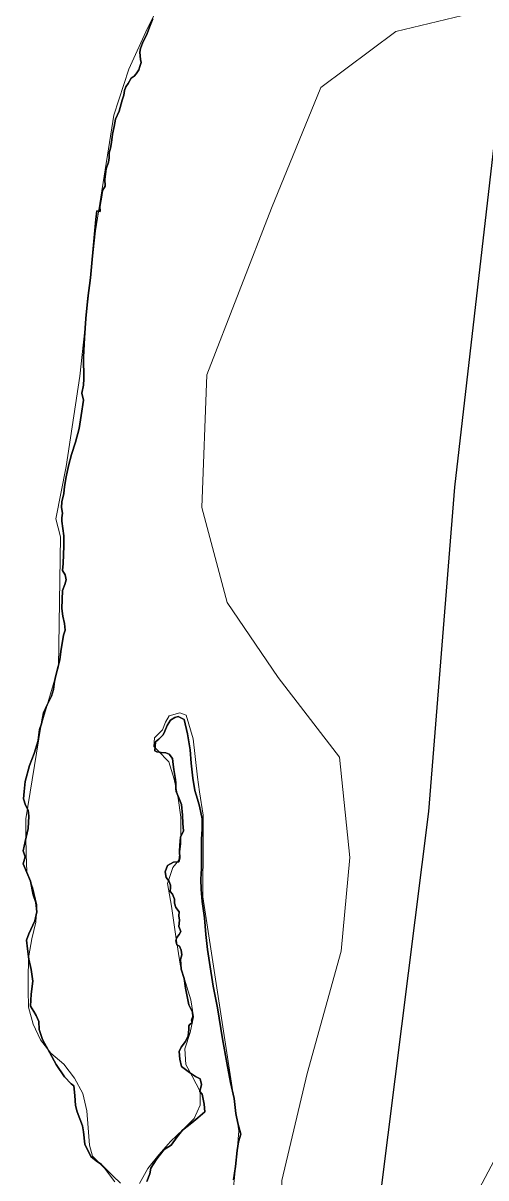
# Model space of a CAD drawing. Header units: metres. Extents: x 3 to 1027712, y 40 to 4430649.
# Drawn here: x 509367 to 509639, y 4407741 to 4408420 of the extents above; entities that cross this region are included whole.
import ezdxf

# ---------------------------------------------------------------- set-up
doc = ezdxf.new("R2010")
doc.units = ezdxf.units.M
doc.header["$MEASUREMENT"] = 0
doc.layers.add('A.ES.SDGC.CP.07003.cadastralparcel — CadastralParcel', color=1, linetype='Continuous')
doc.layers.add('Cauces_artificiales_5_km', color=141, linetype='Continuous', lineweight=30)
doc.layers.add('Habitats_5_km', color=7, linetype='Continuous', lineweight=9, true_color=0xbefad2)
doc.layers.add('Lagunas_5_km', color=7, linetype='Continuous', lineweight=9, true_color=0xbff2e1)

msp = doc.modelspace()

# ---------------------------------------------------------------- linework, layer by layer
at = {"layer": 'A.ES.SDGC.CP.07003.cadastralparcel — CadastralParcel', "color": 7, "linetype": 'Continuous', "flags": 128}
for points in [[(509443.7, 4408422.86), (509442.05, 4408418.79), (509440.28, 4408414.09), (509437.61, 4408408.49), (509436.46, 4408405.31), (509435.96, 4408403.28), (509436.46, 4408398.82), (509436.85, 4408397.17), (509436.08, 4408394.75), (509435.45, 4408392.85), (509433.8, 4408390.43), (509432.65, 4408389.16), (509430.88, 4408387.89), (509429.22, 4408384.83), (509427.7, 4408382.8), (509427.06, 4408380.64), (509426.56, 4408377.84), (509425.67, 4408375.04), (509423.89, 4408368.43), (509421.73, 4408363.72), (509420.84, 4408359.52), (509419.95, 4408354.95), (509419.44, 4408349.98), (509418.68, 4408346.68), (509418.05, 4408343.88), (509418.05, 4408341.08), (509417.54, 4408338.54), (509416.14, 4408334.47), (509415.38, 4408328.49), (509415.63, 4408324.42), (509413.98, 4408321.87), (509413.47, 4408317.8), (509412.58, 4408312.33), (509412.71, 4408309.41), (509410.81, 4408309.92), (509410.17, 4408304.83), (509409.28, 4408296.18), (509407, 4408270.35), (509405.47, 4408258.39), (509404.33, 4408246.56), (509403.44, 4408235.11), (509402.93, 4408223.79), (509403.06, 4408210.95), (509402.81, 4408207.25), (509401.92, 4408202.67), (509402.93, 4408198.48), (509401.54, 4408189.45), (509400.39, 4408181.81), (509398.11, 4408173.67), (509395.82, 4408166.42), (509394.04, 4408159.8), (509392.77, 4408153.31), (509391.76, 4408147.72), (509391.37, 4408143.52), (509390.1, 4408138.56), (509389.85, 4408135.37), (509390.49, 4408131.94), (509390.23, 4408129.27), (509390.23, 4408127.23), (509391.25, 4408118.58), (509391.38, 4408112.85), (509391, 4408102.42), (509390.61, 4408098.35), (509392.14, 4408095.8), (509392.65, 4408092.75), (509391.89, 4408089.95), (509390.61, 4408086.51), (509390.23, 4408075.95), (509390.74, 4408071.37), (509391.76, 4408067.04), (509392.01, 4408063.23), (509391.12, 4408060.3), (509389.47, 4408050.63), (509388.96, 4408045.67), (509388.08, 4408041.72), (509386.55, 4408036.5), (509385.79, 4408032.94), (509385.15, 4408028.23), (509384.14, 4408024.42), (509381.6, 4408019.33), (509379.31, 4408014.49), (509378.8, 4408011.31), (509378.16, 4408008.13), (509377.02, 4408004.69), (509376.64, 4408001.51), (509376.13, 4407998.2), (509373.84, 4407990.57), (509371.18, 4407983.57), (509368.51, 4407974.15), (509368, 4407968.17), (509367.62, 4407963.84), (509368.76, 4407960.15), (509370.41, 4407957.35), (509370.67, 4407953.79), (509370.29, 4407946.41), (509368.64, 4407938.77), (509367.37, 4407933.3), (509368.64, 4407929.73), (509367.37, 4407925.79), (509371.69, 4407915.48), (509373.21, 4407907.46), (509374.87, 4407903.01), (509375.37, 4407897.53), (509374.36, 4407892.19), (509370.8, 4407884.43), (509369.4, 4407880.74), (509370.04, 4407875.77), (509370.67, 4407869.66), (509372.07, 4407863.55), (509373.09, 4407856.68), (509372.2, 4407849.04), (509371.69, 4407841.92), (509373.72, 4407838.73), (509375.12, 4407836.44), (509376.65, 4407832.88), (509376.9, 4407828.3), (509378.68, 4407822.44), (509383, 4407814.55), (509386.82, 4407807.68), (509391.77, 4407800.42), (509395.71, 4407796.22), (509397.11, 4407795.08), (509397.75, 4407789.35), (509398.13, 4407783.62), (509399.15, 4407779.8), (509400.67, 4407775.6), (509402.2, 4407771.53), (509402.96, 4407767.97), (509403.6, 4407760.84), (509407.15, 4407753.45), (509410.33, 4407750.91), (509413.51, 4407748.75), (509420.37, 4407742), (509424.57, 4407737.93)], [(509424.57, 4407737.93), (509420.37, 4407742), (509413.51, 4407748.75), (509410.33, 4407750.91), (509407.15, 4407753.45), (509403.6, 4407760.84), (509402.96, 4407767.97), (509402.2, 4407771.53), (509400.67, 4407775.6), (509399.15, 4407779.8), (509398.13, 4407783.62), (509397.75, 4407789.35), (509397.11, 4407795.08), (509395.71, 4407796.22), (509391.77, 4407800.42), (509386.82, 4407807.68), (509383, 4407814.55), (509378.68, 4407822.44), (509376.9, 4407828.3), (509376.65, 4407832.88), (509375.12, 4407836.44), (509373.72, 4407838.73), (509371.69, 4407841.92), (509372.2, 4407849.04), (509373.09, 4407856.68), (509372.07, 4407863.55), (509370.67, 4407869.66), (509370.04, 4407875.77), (509369.4, 4407880.74), (509370.8, 4407884.43), (509374.36, 4407892.19), (509375.37, 4407897.53), (509374.87, 4407903.01), (509373.21, 4407907.46), (509371.69, 4407915.48), (509367.37, 4407925.79), (509368.64, 4407929.73), (509367.37, 4407933.3), (509368.64, 4407938.77), (509370.29, 4407946.41), (509370.67, 4407953.79), (509370.41, 4407957.35), (509368.76, 4407960.15), (509367.62, 4407963.84), (509368, 4407968.17), (509368.51, 4407974.15), (509371.18, 4407983.57), (509373.84, 4407990.57), (509376.13, 4407998.2), (509376.64, 4408001.51), (509377.02, 4408004.69), (509378.16, 4408008.13), (509378.8, 4408011.31), (509379.31, 4408014.49), (509381.6, 4408019.33), (509384.14, 4408024.42), (509385.15, 4408028.23), (509385.79, 4408032.94), (509386.55, 4408036.5), (509388.08, 4408041.72), (509388.96, 4408045.67), (509389.47, 4408050.63), (509391.12, 4408060.3), (509392.01, 4408063.23), (509391.76, 4408067.04), (509390.74, 4408071.37), (509390.23, 4408075.95), (509390.61, 4408086.51), (509391.89, 4408089.95), (509392.65, 4408092.75), (509392.14, 4408095.8), (509390.61, 4408098.35), (509391, 4408102.42), (509391.38, 4408112.85), (509391.25, 4408118.58), (509390.23, 4408127.23), (509390.23, 4408129.27), (509390.49, 4408131.94), (509389.85, 4408135.37), (509390.1, 4408138.56), (509391.37, 4408143.52), (509391.76, 4408147.72), (509392.77, 4408153.31), (509394.04, 4408159.8), (509395.82, 4408166.42), (509398.11, 4408173.67), (509400.39, 4408181.81), (509401.54, 4408189.45), (509402.93, 4408198.48), (509401.92, 4408202.67), (509402.81, 4408207.25), (509403.06, 4408210.95), (509402.93, 4408223.79), (509403.44, 4408235.11), (509404.33, 4408246.56), (509405.47, 4408258.39), (509407, 4408270.35), (509409.28, 4408296.18), (509410.17, 4408304.83), (509410.81, 4408309.92), (509412.71, 4408309.41), (509412.58, 4408312.33), (509413.47, 4408317.8), (509413.98, 4408321.87), (509415.63, 4408324.42), (509415.38, 4408328.49), (509416.14, 4408334.47), (509417.54, 4408338.54), (509418.05, 4408341.08), (509418.05, 4408343.88), (509418.68, 4408346.68), (509419.44, 4408349.98), (509419.95, 4408354.95), (509420.84, 4408359.52), (509421.73, 4408363.72), (509423.89, 4408368.43), (509425.67, 4408375.04), (509426.56, 4408377.84), (509427.06, 4408380.64), (509427.7, 4408382.8), (509429.22, 4408384.83), (509430.88, 4408387.89), (509432.65, 4408389.16), (509433.8, 4408390.43), (509435.45, 4408392.85), (509436.08, 4408394.75), (509436.85, 4408397.17), (509436.46, 4408398.82), (509435.96, 4408403.28), (509436.46, 4408405.31), (509437.61, 4408408.49), (509440.28, 4408414.09), (509442.05, 4408418.79), (509443.7, 4408422.86)], [(509440.2, 4407738.82), (509441.98, 4407743.4), (509442.49, 4407746.71), (509446.04, 4407752.06), (509450.36, 4407757.66), (509454.43, 4407760.2), (509457.99, 4407765.17), (509461.04, 4407768.98), (509466.5, 4407773.31), (509470.06, 4407776.37), (509474.13, 4407779.8), (509473.74, 4407784.39), (509472.73, 4407790.11), (509471.33, 4407791.77), (509472.35, 4407795.84), (509471.46, 4407799.15), (509468.66, 4407800.68), (509465.23, 4407802.97), (509462.94, 4407804.62), (509460.53, 4407806.53), (509459.51, 4407810.73), (509459.13, 4407815.31), (509460.27, 4407817.86), (509462.94, 4407821.17), (509464.34, 4407824.6), (509464.85, 4407828.17), (509464.84, 4407830.46), (509465.23, 4407830.97), (509466.75, 4407832.37), (509466.37, 4407833.77), (509467.13, 4407835.8), (509466.88, 4407838.48), (509464.84, 4407842.68), (509462.94, 4407852.48), (509462.17, 4407858.33), (509460.39, 4407863.8), (509460.01, 4407869.4), (509460.65, 4407872.2), (509460.39, 4407875), (509459.38, 4407877.29), (509457.72, 4407878.06), (509457.09, 4407880.47), (509457.72, 4407882.38), (509459.12, 4407884.17), (509460.14, 4407885.82), (509458.99, 4407888.87), (509459.38, 4407892.56), (509458.87, 4407895.11), (509459.12, 4407897.4), (509457.09, 4407900.07), (509456.45, 4407902.49), (509456.45, 4407904.91), (509455.18, 4407907.84), (509453.91, 4407909.49), (509454.04, 4407911.78), (509454.04, 4407913.18), (509453.02, 4407915.73), (509451.49, 4407917.64), (509450.99, 4407921.07), (509452.26, 4407924.76), (509455.81, 4407926.67), (509458.86, 4407926.93), (509459.5, 4407928.96), (509459.24, 4407933.16), (509459.5, 4407936.47), (509460.01, 4407941.43), (509461.66, 4407945.12), (509461.28, 4407949.45), (509461.02, 4407954.41), (509460.51, 4407960.65), (509458.86, 4407964.47), (509457.46, 4407968.16), (509457.21, 4407969.94), (509457.21, 4407973.63), (509456.7, 4407976.43), (509456.06, 4407981.26), (509455.56, 4407984.06), (509455.17, 4407987.63), (509453.27, 4407990.3), (509451.36, 4407991.06), (509448.57, 4407991.19), (509446.02, 4407991.57), (509444.75, 4407992.21), (509445.01, 4407994.63), (509445.13, 4407997.55), (509447.17, 4407998.95), (509449.71, 4408001.5), (509450.73, 4408003.79), (509452, 4408007.1), (509454.03, 4408010.15), (509456.57, 4408011.8), (509458.48, 4408012.44), (509462.03, 4408010.66), (509464.07, 4408002.13), (509465.59, 4407992.71), (509466.23, 4407984.95), (509467.25, 4407976.04), (509468.39, 4407968.92), (509469.92, 4407963.83), (509471.06, 4407959.63), (509472.71, 4407952.12), (509472.59, 4407946.14), (509472.21, 4407940.29), (509472.33, 4407922.98), (509471.83, 4407916.74), (509472.08, 4407910.51), (509472.72, 4407903.51), (509473.99, 4407893.84), (509474.75, 4407884.16), (509475.77, 4407875.38), (509476.91, 4407867.75), (509479.07, 4407853.75), (509481.62, 4407841.02), (509484.54, 4407822.82), (509487.21, 4407808.69), (509489.25, 4407796.99), (509491.53, 4407787.57), (509492.55, 4407778.91), (509493.57, 4407773.06), (509495.48, 4407766.57), (509493.95, 4407762.11), (509493.32, 4407757.02), (509492.17, 4407747.73), (509491.16, 4407739.71)], [(509491.16, 4407739.71), (509492.17, 4407747.73), (509493.32, 4407757.02), (509493.95, 4407762.11), (509495.48, 4407766.57), (509493.57, 4407773.06), (509492.55, 4407778.91), (509491.53, 4407787.57), (509489.25, 4407796.99), (509487.21, 4407808.69), (509484.54, 4407822.82), (509481.62, 4407841.02), (509479.07, 4407853.75), (509476.91, 4407867.75), (509475.77, 4407875.38), (509474.75, 4407884.16), (509473.99, 4407893.84), (509472.72, 4407903.51), (509472.08, 4407910.51), (509471.83, 4407916.74), (509472.33, 4407922.98), (509472.21, 4407940.29), (509472.59, 4407946.14), (509472.71, 4407952.12), (509471.06, 4407959.63), (509469.92, 4407963.83), (509468.39, 4407968.92), (509467.25, 4407976.04), (509466.23, 4407984.95), (509465.59, 4407992.71), (509464.07, 4408002.13), (509462.03, 4408010.66), (509458.48, 4408012.44), (509456.57, 4408011.8), (509454.03, 4408010.15), (509452, 4408007.1), (509450.73, 4408003.79), (509449.71, 4408001.5), (509447.17, 4407998.95), (509445.13, 4407997.55), (509445.01, 4407994.63), (509444.75, 4407992.21), (509446.02, 4407991.57), (509448.57, 4407991.19), (509451.36, 4407991.06), (509453.27, 4407990.3), (509455.17, 4407987.63), (509455.56, 4407984.06), (509456.06, 4407981.26), (509456.7, 4407976.43), (509457.21, 4407973.63), (509457.21, 4407969.94), (509457.46, 4407968.16), (509458.86, 4407964.47), (509460.51, 4407960.65), (509461.02, 4407954.41), (509461.28, 4407949.45), (509461.66, 4407945.12), (509460.01, 4407941.43), (509459.5, 4407936.47), (509459.24, 4407933.16), (509459.5, 4407928.96), (509458.86, 4407926.93), (509455.81, 4407926.67), (509452.26, 4407924.76), (509450.99, 4407921.07), (509451.49, 4407917.64), (509453.02, 4407915.73), (509454.04, 4407913.18), (509454.04, 4407911.78), (509453.91, 4407909.49), (509455.18, 4407907.84), (509456.45, 4407904.91), (509456.45, 4407902.49), (509457.09, 4407900.07), (509459.12, 4407897.4), (509458.87, 4407895.11), (509459.38, 4407892.56), (509458.99, 4407888.87), (509460.14, 4407885.82), (509459.12, 4407884.17), (509457.72, 4407882.38), (509457.09, 4407880.47), (509457.72, 4407878.06), (509459.38, 4407877.29), (509460.39, 4407875), (509460.65, 4407872.2), (509460.01, 4407869.4), (509460.39, 4407863.8), (509462.17, 4407858.33), (509462.94, 4407852.48), (509464.84, 4407842.68), (509466.88, 4407838.48), (509467.13, 4407835.8), (509466.37, 4407833.77), (509466.75, 4407832.37), (509465.23, 4407830.97), (509464.84, 4407830.46), (509464.85, 4407828.17), (509464.34, 4407824.6), (509462.94, 4407821.17), (509460.27, 4407817.86), (509459.13, 4407815.31), (509459.51, 4407810.73), (509460.53, 4407806.53), (509462.94, 4407804.62), (509465.23, 4407802.97), (509468.66, 4407800.68), (509471.46, 4407799.15), (509472.35, 4407795.84), (509471.33, 4407791.77), (509472.73, 4407790.11), (509473.74, 4407784.39), (509474.13, 4407779.8), (509470.06, 4407776.37), (509466.5, 4407773.31), (509461.04, 4407768.98), (509457.99, 4407765.17), (509454.43, 4407760.2), (509450.36, 4407757.66), (509446.04, 4407752.06), (509442.49, 4407746.71), (509441.98, 4407743.4), (509440.2, 4407738.82)]]:
    msp.add_lwpolyline(points, dxfattribs=at)
at = {"layer": 'Cauces_artificiales_5_km'}
msp.add_polyline3d([(509653.26, 4408426.95, 1.1), (509621, 4408147.37, 1.1), (509605.77, 4407956.5, 1.1), (509577.99, 4407735.16, 1.1)], dxfattribs=at)
at = {"layer": 'Habitats_5_km'}
msp.add_lwpolyline([(509755.45, 4408451.35), (509725.45, 4408329.35), (509707.44, 4408129.35), (509702.44, 4407993.35), (509690.44, 4407882.35), (509662.44, 4407785.35), (509626.44, 4407717.35), (509590.44, 4407671.35), (509561.44, 4407646.35), (509536.44, 4407642.35), (509519.44, 4407678.35), (509519.44, 4407739.35), (509534.44, 4407802.35), (509554.44, 4407874.35), (509559.44, 4407929.35), (509553.44, 4407988.35), (509517.44, 4408035.35), (509487.44, 4408079.35), (509472.44, 4408135.35), (509475.44, 4408213.35), (509513.44, 4408311.35), (509542.44, 4408382.35), (509586.44, 4408415.35), (509640.45, 4408428.35)], dxfattribs=at)
at = {"layer": 'Lagunas_5_km'}
for points in [[(509421.26, 4407738.57, 1.1), (509415.26, 4407746.57, 1.1), (509408.16, 4407753.77, 1.1), (509406.46, 4407760.27, 1.1), (509405.56, 4407770.47, 1.1), (509404.76, 4407780.47, 1.1), (509402.56, 4407790.57, 1.1), (509397.66, 4407799.67, 1.1), (509391.26, 4407807.77, 1.1), (509383.76, 4407814.37, 1.1), (509377.56, 4407822.17, 1.1), (509373.26, 4407831.47, 1.1), (509370.46, 4407841.37, 1.1), (509370.26, 4407851.57, 1.1), (509370.36, 4407861.57, 1.1), (509370.76, 4407871.67, 1.1), (509372.46, 4407881.57, 1.1), (509374.86, 4407891.37, 1.1), (509375.46, 4407901.57, 1.1), (509373.06, 4407911.57, 1.1), (509369.56, 4407921.07, 1.1), (509369.16, 4407931.47, 1.1), (509369.06, 4407941.87, 1.1), (509369.06, 4407952.17, 1.1), (509377.86, 4408006.47, 1.1), (509388.26, 4408041.57, 1.1), (509389.36, 4408117.97, 1.1), (509386.66, 4408128.56, 1.1), (509392.66, 4408159.37, 1.1), (509400.76, 4408212.56, 1.1), (509409.86, 4408298.06, 1.1), (509420.76, 4408366.06, 1.1), (509429.46, 4408393.26, 1.1), (509440.46, 4408417.36, 1.1), (509466.66, 4408469.46, 1.1)], [(509489.46, 4407720.47, 1.1), (509493.26, 4407756.37, 1.1), (509494.16, 4407768.67, 1.1), (509472.96, 4407906.37, 1.1), (509473.26, 4407939.37, 1.1), (509473.26, 4407954.37, 1.1), (509471.06, 4407968.07, 1.1), (509469.86, 4407976.67, 1.1), (509467.36, 4407999.27, 1.1), (509463.16, 4408013.07, 1.1), (509459.46, 4408014.57, 1.1), (509453.16, 4408012.67, 1.1), (509451.16, 4408008.97, 1.1), (509449.36, 4408004.47, 1.1), (509444.56, 4407999.77, 1.1), (509444.16, 4407994.77, 1.1), (509446.56, 4407992.37, 1.1), (509453.06, 4407985.77, 1.1), (509456.26, 4407975.47, 1.1), (509458.46, 4407964.37, 1.1), (509460.06, 4407953.07, 1.1), (509460.06, 4407937.57, 1.1), (509458.96, 4407927.87, 1.1), (509455.36, 4407923.57, 1.1), (509452.36, 4407914.17, 1.1), (509454.66, 4407900.87, 1.1), (509457.26, 4407882.87, 1.1), (509459.96, 4407865.57, 1.1), (509465.96, 4407845.67, 1.1), (509467.56, 4407835.67, 1.1), (509465.56, 4407826.57, 1.1), (509462.46, 4407816.87, 1.1), (509463.06, 4407807.67, 1.1), (509466.86, 4407800.77, 1.1), (509471.46, 4407791.67, 1.1), (509471.46, 4407783.77, 1.1), (509467.96, 4407775.87, 1.1), (509461.46, 4407769.37, 1.1), (509453.96, 4407762.27, 1.1), (509447.26, 4407754.47, 1.1), (509440.76, 4407746.47, 1.1), (509435.76, 4407737.67, 1.1)]]:
    msp.add_polyline3d(points, dxfattribs=at)

doc.saveas('drawing.dxf')
